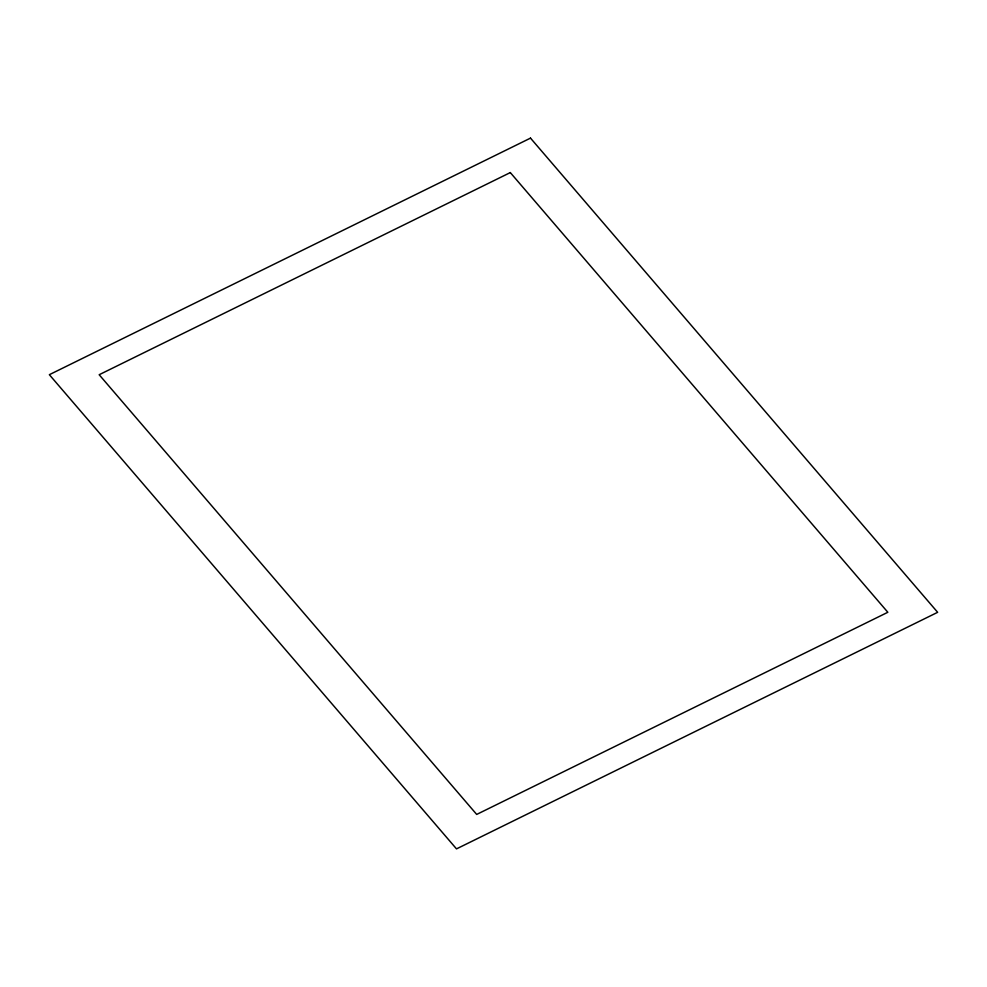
<?xml version="1.0" encoding="UTF-8"?>
<svg xmlns="http://www.w3.org/2000/svg" width="987" height="987" viewBox="0 0 987 987"><rect width="100%" height="100%" fill="white"/><g stroke="black" fill="none" stroke-linecap="round" stroke-linejoin="round"><path stroke-width="1.48" d="M530.5 138.118L49.35 374.69L456.5 848.882L937.65 612.31L530.5 138.118M510.304 172.577L99.169 374.727L476.696 814.423L887.831 612.273L510.304 172.577"/></g></svg>
